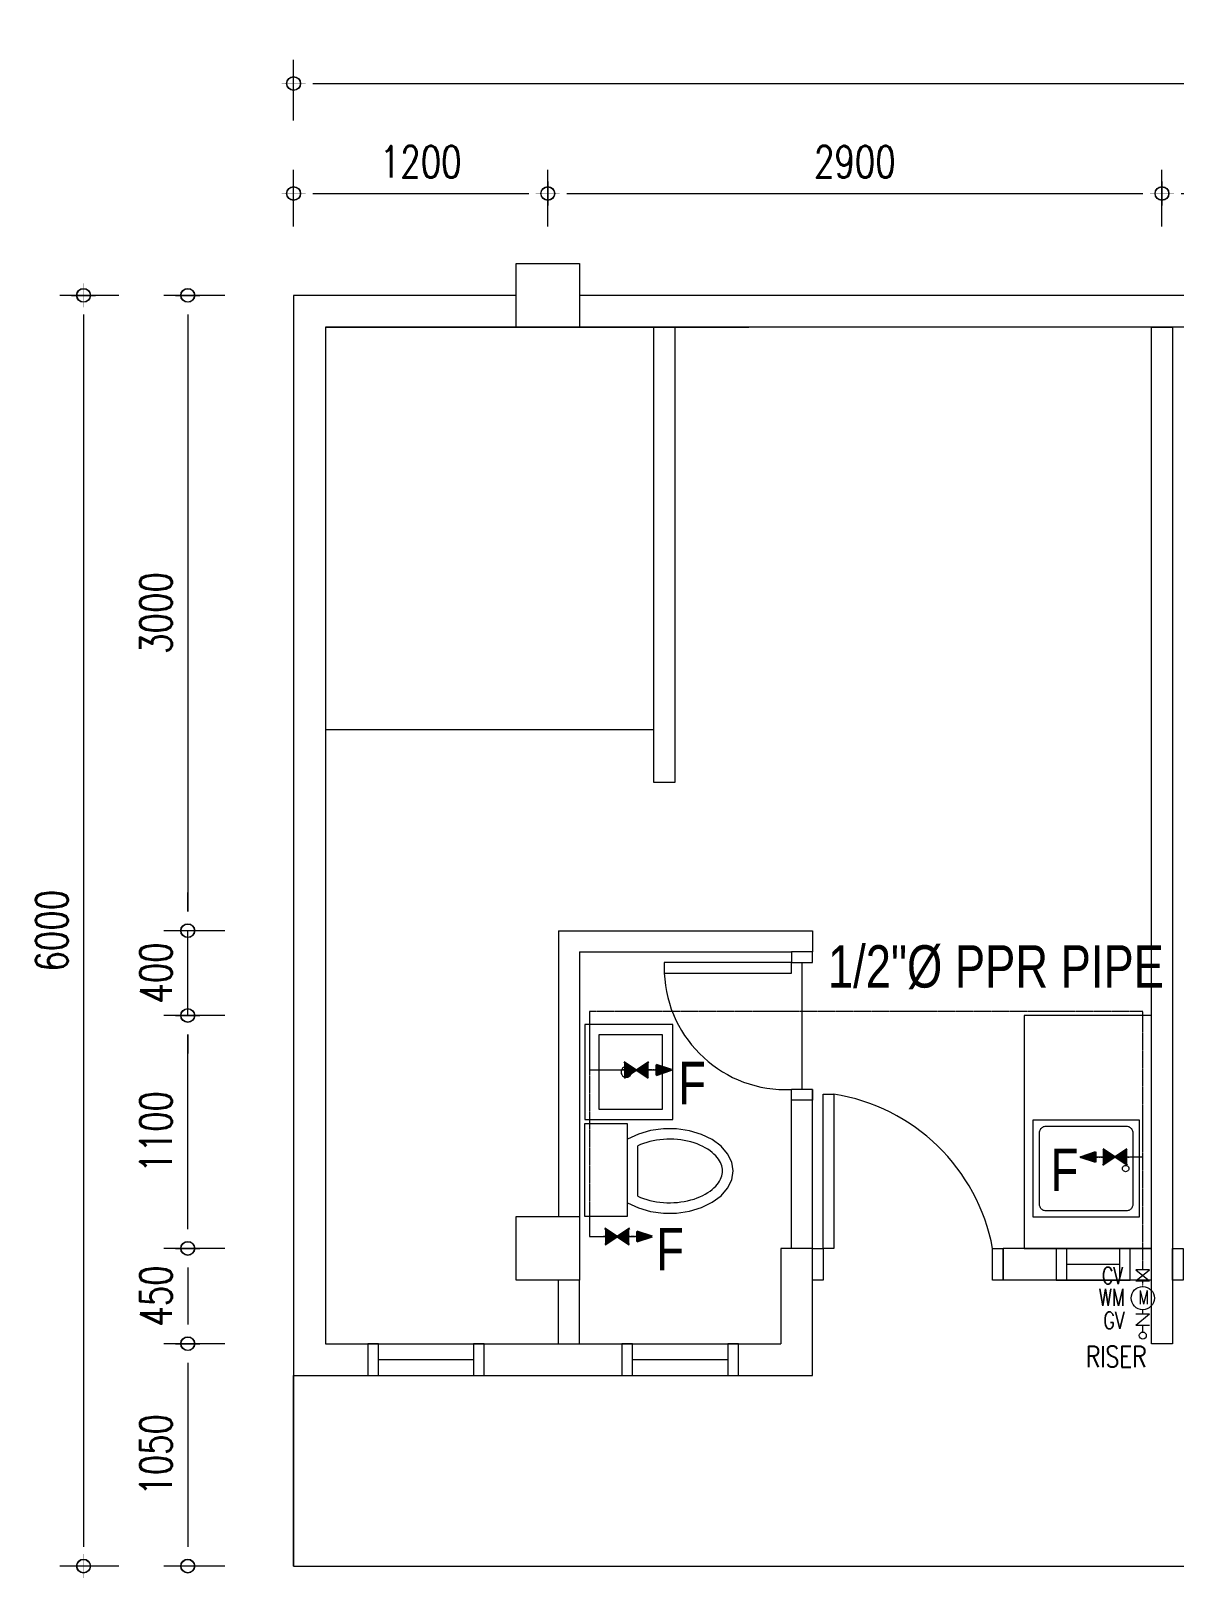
# Model space of a CAD drawing. Header units: millimetres. Extents: x 1634676 to 2610633, y -385676 to -37463.
# Drawn here: x 2097834 to 2103232, y -230981 to -223676 of the extents above; entities that cross this region are included whole.
import ezdxf

# ---------------------------------------------------------------- set-up
doc = ezdxf.new("R2010")
doc.units = ezdxf.units.MM
doc.header["$MEASUREMENT"] = 0
doc.linetypes.add('CENTER', pattern=[2, 1.25, -0.25, 0.25, -0.25])
doc.linetypes.add('PHANTOMX2', pattern=[5, 2.5, -0.5, 0.5, -0.5, 0.5, -0.5])
doc.layers.get('0').update_dxf_attribs({"lineweight": 15})
doc.layers.get('Defpoints').update_dxf_attribs({"color": 250})
for name, color, linetype, lineweight in [('.1', 1, 'Continuous', 9), ('.15', 7, 'Continuous', 15), ('.2', 2, 'Continuous', 20), ('ST-DIM_E', 250, 'Continuous', 13), ('ST-HATCH_E', 250, 'Continuous', 9)]:
    doc.layers.add(name, color=color, linetype=linetype, lineweight=lineweight)
doc.layers.add('WATER LINE', color=2, linetype='CENTER')
doc.styles.add('specs100', font='GOTHIC.TTF', dxfattribs={"height": 0.21})
doc.styles.add('ST_TEXT', font='romans.shx', dxfattribs={"width": 0.75})
doc.dimstyles.new('ST_D75', dxfattribs={"dimscale": 75, "dimtxt": 2, "dimasz": 1.2, "dimexe": 1.5, "dimexo": 1, "dimgap": 1, "dimtad": 1, "dimdec": 0, "dimzin": 1, "dimdsep": 46, "dimtxsty": 'ST_TEXT', "dimblk": 'OpenIndicator', "dimcen": 1, "dimclrd": 256, "dimclre": 256, "dimclrt": 7, "dimadec": 0, "dimazin": 0, "dimtfac": 1, "dimtdec": 0, "dimtix": 1, "dimtmove": 2, "dimatfit": 3, "dimldrblk": 'OPEN90', "dimfxl": 0.075, "dimlwd": -1, "dimlwe": -1, "dimarcsym": 0})

# ---------------------------------------------------------------- blocks, each defined once
blk = doc.blocks.new('890980890000')
at = {"layer": '.1'}
for p, q in [((2037719, -107997), (2028519, -107997)), ((2028519, -107997), (2028519, -113997)), ((2037569, -108147), (2028669, -108147)), ((2028669, -108147), (2028669, -112947)), ((2028669, -108147), (2030669, -108147)), ((2030219, -108147), (2030319, -108147)), ((2030219, -110297), (2030219, -108147)), ((2030319, -108147), (2030319, -110297)), ((2032569, -112947), (2032569, -108147)), ((2032569, -108147), (2032669, -108147)), ((2032669, -108147), (2032669, -112947)), ((2028669, -110047), (2030219, -110047)), ((2030319, -110297), (2030219, -110297)), ((2029769, -110997), (2029769, -112347)), ((2029769, -110997), (2030969, -110997)), ((2030969, -110997), (2030969, -110997)), ((2030969, -110997), (2030969, -111097)), ((2029869, -111097), (2029869, -112347)), ((2029869, -111097), (2030869, -111097)), ((2030969, -111097), (2030869, -111097)), ((2030869, -111097), (2030869, -111147)), ((2030969, -111147), (2030969, -111097)), ((2030869, -111147), (2030269, -111147)), ((2030269, -111147), (2030269, -111197)), ((2030869, -111147), (2030969, -111147)), ((2030869, -111197), (2030869, -111147)), ((2030919, -111147), (2030919, -111747)), ((2030269, -111197), (2030869, -111197)), ((2032569, -111397), (2031969, -111397)), ((2031969, -111397), (2031969, -112497)), ((2032569, -112497), (2032569, -111397)), ((2030309.9, -111439.2), (2029894, -111439.2)), ((2029894, -111439.2), (2029894, -111889.2)), ((2030309.9, -111889.2), (2030309.9, -111439.2)), ((2030259.9, -111489.2), (2029959.9, -111489.2)), ((2029959.9, -111489.2), (2029959.9, -111839.2)), ((2030259.9, -111839.2), (2030259.9, -111489.2)), ((2030065.7, -111657.7), (2030064.8, -111664.2)), ((2030064.8, -111664.2), (2030065.7, -111670.7)), ((2030068.2, -111651.7), (2030065.7, -111657.7)), ((2030065.7, -111670.7), (2030068.2, -111676.7)), ((2030072.2, -111646.5), (2030068.2, -111651.7)), ((2030068.2, -111676.7), (2030072.2, -111681.9)), ((2030077.3, -111642.5), (2030072.2, -111646.5)), ((2030072.2, -111681.9), (2030077.3, -111685.8)), ((2030083.4, -111640), (2030077.3, -111642.5)), ((2030077.3, -111685.8), (2030083.4, -111688.3)), ((2030089.8, -111639.2), (2030083.4, -111640)), ((2030083.4, -111688.3), (2030089.8, -111689.2)), ((2030096.3, -111640), (2030089.8, -111639.2)), ((2030089.8, -111689.2), (2030096.3, -111688.3)), ((2030102.3, -111642.5), (2030096.3, -111640)), ((2030096.3, -111688.3), (2030102.3, -111685.8)), ((2030107.5, -111646.5), (2030102.3, -111642.5)), ((2030102.3, -111685.8), (2030107.5, -111681.9)), ((2030111.5, -111651.7), (2030107.5, -111646.5)), ((2030107.5, -111681.9), (2030111.5, -111676.7)), ((2030114, -111657.7), (2030111.5, -111651.7)), ((2030111.5, -111676.7), (2030114, -111670.7)), ((2030114.8, -111664.2), (2030114, -111657.7)), ((2030114, -111670.7), (2030114.8, -111664.2)), ((2030869, -111797), (2030869, -111747)), ((2030969, -111747), (2030869, -111747)), ((2030869, -112497), (2030869, -111747)), ((2030969, -111747), (2030969, -111797)), ((2030969, -113097), (2030969, -111747)), ((2029959.9, -111839.2), (2030259.9, -111839.2)), ((2030969, -111797), (2030869, -111797)), ((2029894, -111889.2), (2030309.9, -111889.2)), ((2029894, -112347), (2029894, -111907)), ((2029894, -111907), (2030094, -111907)), ((2030094, -111907), (2030094, -112347)), ((2032010.9, -112349.9), (2032010.9, -111889.9)), ((2032010.9, -111890.2), (2032510.9, -111890.2)), ((2032510.9, -111889.9), (2032510.9, -112349.9)), ((2030146.6, -111957.2), (2030095.7, -111981.3)), ((2030203.9, -111940.7), (2030146.6, -111957.2)), ((2030265.1, -111932.4), (2030203.9, -111940.7)), ((2030232.5, -111986.2), (2030216.6, -111989.1)), ((2030248.6, -111984), (2030232.5, -111986.2)), ((2030265, -111982.5), (2030248.6, -111984)), ((2030281.6, -111981.6), (2030265, -111982.5)), ((2030327.5, -111932.7), (2030265.1, -111932.4)), ((2030298.1, -111981.5), (2030281.6, -111981.6)), ((2030314.7, -111982), (2030298.1, -111981.5)), ((2030331.2, -111983.2), (2030314.7, -111982)), ((2030388.4, -111941.6), (2030327.5, -111932.7)), ((2030347.5, -111985.1), (2030331.2, -111983.2)), ((2030363.5, -111987.6), (2030347.5, -111985.1)), ((2030445.3, -111958.7), (2030388.4, -111941.6)), ((2030495.6, -111983.4), (2030445.3, -111958.7)), ((2030537.2, -112014.4), (2030495.6, -111983.4)), ((2032040.9, -111949.9), (2032041.1, -111946)), ((2032040.9, -112289.9), (2032040.9, -111949.9)), ((2032041.1, -111946), (2032041.9, -111942.2)), ((2032041.9, -111942.2), (2032043.2, -111938.5)), ((2032043.2, -111938.5), (2032044.9, -111934.9)), ((2032044.9, -111934.9), (2032047.1, -111931.7)), ((2032047.1, -111931.7), (2032049.7, -111928.7)), ((2032049.7, -111928.7), (2032052.6, -111926.1)), ((2032052.6, -111926.1), (2032055.9, -111924)), ((2032055.9, -111924), (2032059.4, -111922.2)), ((2032059.4, -111922.2), (2032063.1, -111921)), ((2032063.1, -111921), (2032067, -111920.2)), ((2032067, -111920.2), (2032070.9, -111919.9)), ((2032070.9, -111919.9), (2032450.9, -111919.9)), ((2032450.9, -111919.9), (2032454.8, -111920.2)), ((2032454.8, -111920.2), (2032458.6, -111921)), ((2032458.6, -111921), (2032462.4, -111922.2)), ((2032462.4, -111922.2), (2032465.9, -111924)), ((2032465.9, -111924), (2032469.1, -111926.1)), ((2032469.1, -111926.1), (2032472.1, -111928.7)), ((2032472.1, -111928.7), (2032474.7, -111931.7)), ((2032474.7, -111931.7), (2032476.9, -111934.9)), ((2032476.9, -111934.9), (2032478.6, -111938.5)), ((2032478.6, -111938.5), (2032479.9, -111942.2)), ((2032479.9, -111942.2), (2032480.6, -111946)), ((2032480.6, -111946), (2032480.9, -111949.9)), ((2032480.9, -111949.9), (2032480.9, -112289.9)), ((2030157.4, -112006.7), (2030144, -112012.5)), ((2030144, -112250.4), (2030144, -112012.5)), ((2030171.4, -112001.4), (2030157.4, -112006.7)), ((2030186, -111996.7), (2030171.4, -112001.4)), ((2030201.1, -111992.6), (2030186, -111996.7)), ((2030216.6, -111989.1), (2030201.1, -111992.6)), ((2030379.2, -111990.8), (2030363.5, -111987.6)), ((2030394.5, -111994.6), (2030379.2, -111990.8)), ((2030409.4, -111999), (2030394.5, -111994.6)), ((2030423.7, -112004), (2030409.4, -111999)), ((2030437.4, -112009.5), (2030423.7, -112004)), ((2030450.4, -112015.6), (2030437.4, -112009.5)), ((2030462.7, -112022.1), (2030450.4, -112015.6)), ((2030474.3, -112028.9), (2030462.7, -112022.1)), ((2030485, -112036.2), (2030474.3, -112028.9)), ((2030494.8, -112043.7), (2030485, -112036.2)), ((2030503.7, -112051.5), (2030494.8, -112043.7)), ((2030511.7, -112059.5), (2030503.7, -112051.5)), ((2030518.8, -112067.6), (2030511.7, -112059.5)), ((2030568.3, -112050.5), (2030537.2, -112014.4)), ((2030587.5, -112090.1), (2030568.3, -112050.5)), ((2030525, -112075.7), (2030518.8, -112067.6)), ((2030530.2, -112083.8), (2030525, -112075.7)), ((2030534.5, -112091.9), (2030530.2, -112083.8)), ((2030538, -112100), (2030534.5, -112091.9)), ((2030540.7, -112108), (2030538, -112100)), ((2030542.5, -112115.8), (2030540.7, -112108)), ((2030543.6, -112123.7), (2030542.5, -112115.8)), ((2030544, -112131.4), (2030543.6, -112123.7)), ((2030543.6, -112139.2), (2030544, -112131.4)), ((2030594, -112131.4), (2030587.5, -112090.1)), ((2030587.5, -112172.8), (2030594, -112131.4)), ((2032432.3, -112119.9), (2032432.8, -112116.1)), ((2032432.8, -112123.8), (2032432.3, -112119.9)), ((2032432.8, -112116.1), (2032434.3, -112112.4)), ((2032434.3, -112127.4), (2032432.8, -112123.8)), ((2032434.3, -112112.4), (2032436.7, -112109.3)), ((2032436.7, -112130.5), (2032434.3, -112127.4)), ((2032436.7, -112109.3), (2032439.8, -112106.9)), ((2032439.8, -112132.9), (2032436.7, -112130.5)), ((2032439.8, -112106.9), (2032443.4, -112105.4)), ((2032443.4, -112134.4), (2032439.8, -112132.9)), ((2032443.4, -112105.4), (2032447.3, -112104.9)), ((2032447.3, -112104.9), (2032451.2, -112105.4)), ((2032451.2, -112105.4), (2032454.8, -112106.9)), ((2032454.8, -112132.9), (2032451.2, -112134.4)), ((2032454.8, -112106.9), (2032457.9, -112109.3)), ((2032457.9, -112130.5), (2032454.8, -112132.9)), ((2032457.9, -112109.3), (2032460.3, -112112.4)), ((2032460.3, -112127.4), (2032457.9, -112130.5)), ((2032460.3, -112112.4), (2032461.8, -112116.1)), ((2032461.8, -112123.8), (2032460.3, -112127.4)), ((2032461.8, -112116.1), (2032462.3, -112119.9)), ((2032462.3, -112119.9), (2032461.8, -112123.8)), ((2030503.7, -112211.4), (2030511.7, -112203.4)), ((2030511.7, -112203.4), (2030518.8, -112195.3)), ((2030518.8, -112195.3), (2030525, -112187.2)), ((2030525, -112187.2), (2030530.2, -112179)), ((2030530.2, -112179), (2030534.5, -112170.9)), ((2030534.5, -112170.9), (2030538, -112162.9)), ((2030538, -112162.9), (2030540.7, -112154.9)), ((2030540.7, -112154.9), (2030542.5, -112147)), ((2030542.5, -112147), (2030543.6, -112139.2)), ((2030568.3, -112212.4), (2030587.5, -112172.8)), ((2032447.3, -112134.9), (2032443.4, -112134.4)), ((2032451.2, -112134.4), (2032447.3, -112134.9)), ((2030144, -112250.4), (2030157.4, -112256.2)), ((2030157.4, -112256.2), (2030171.4, -112261.4)), ((2030171.4, -112261.4), (2030186, -112266.1)), ((2030186, -112266.1), (2030201.1, -112270.3)), ((2030201.1, -112270.3), (2030216.6, -112273.8)), ((2030216.6, -112273.8), (2030232.5, -112276.6)), ((2030232.5, -112276.6), (2030248.6, -112278.9)), ((2030248.6, -112278.9), (2030265, -112280.4)), ((2030331.2, -112279.7), (2030347.5, -112277.8)), ((2030347.5, -112277.8), (2030363.5, -112275.3)), ((2030363.5, -112275.3), (2030379.2, -112272.1)), ((2030379.2, -112272.1), (2030394.5, -112268.3)), ((2030394.5, -112268.3), (2030409.4, -112263.9)), ((2030409.4, -112263.9), (2030423.7, -112258.9)), ((2030423.7, -112258.9), (2030437.4, -112253.3)), ((2030437.4, -112253.3), (2030450.4, -112247.3)), ((2030450.4, -112247.3), (2030462.7, -112240.8)), ((2030462.7, -112240.8), (2030474.3, -112233.9)), ((2030474.3, -112233.9), (2030485, -112226.7)), ((2030485, -112226.7), (2030494.8, -112219.1)), ((2030494.8, -112219.1), (2030503.7, -112211.4)), ((2030495.6, -112279.5), (2030537.2, -112248.5)), ((2030537.2, -112248.5), (2030568.3, -112212.4)), ((2030094, -112347), (2029894, -112347)), ((2030095.7, -112281.6), (2030146.6, -112305.7)), ((2030146.6, -112305.7), (2030203.9, -112322.2)), ((2030203.9, -112322.2), (2030265.1, -112330.5)), ((2030265, -112280.4), (2030281.6, -112281.2)), ((2030265.1, -112330.5), (2030327.5, -112330.2)), ((2030281.6, -112281.2), (2030298.1, -112281.4)), ((2030298.1, -112281.4), (2030314.7, -112280.9)), ((2030314.7, -112280.9), (2030331.2, -112279.7)), ((2030327.5, -112330.2), (2030388.4, -112321.3)), ((2030388.4, -112321.3), (2030445.3, -112304.1)), ((2030445.3, -112304.1), (2030495.6, -112279.5)), ((2032510.9, -112349.9), (2032010.9, -112349.9)), ((2032041.1, -112293.9), (2032040.9, -112289.9)), ((2032041.9, -112297.7), (2032041.1, -112293.9)), ((2032043.2, -112301.4), (2032041.9, -112297.7)), ((2032044.9, -112304.9), (2032043.2, -112301.4)), ((2032047.1, -112308.2), (2032044.9, -112304.9)), ((2032049.7, -112311.1), (2032047.1, -112308.2)), ((2032052.6, -112313.7), (2032049.7, -112311.1)), ((2032055.9, -112315.9), (2032052.6, -112313.7)), ((2032059.4, -112317.7), (2032055.9, -112315.9)), ((2032063.1, -112318.9), (2032059.4, -112317.7)), ((2032067, -112319.7), (2032063.1, -112318.9)), ((2032070.9, -112319.9), (2032067, -112319.7)), ((2032450.9, -112319.9), (2032070.9, -112319.9)), ((2032454.8, -112319.7), (2032450.9, -112319.9)), ((2032458.6, -112318.9), (2032454.8, -112319.7)), ((2032462.4, -112317.7), (2032458.6, -112318.9)), ((2032465.9, -112315.9), (2032462.4, -112317.7)), ((2032469.1, -112313.7), (2032465.9, -112315.9)), ((2032472.1, -112311.1), (2032469.1, -112313.7)), ((2032474.7, -112308.2), (2032472.1, -112311.1)), ((2032476.9, -112304.9), (2032474.7, -112308.2)), ((2032478.6, -112301.4), (2032476.9, -112304.9)), ((2032479.9, -112297.7), (2032478.6, -112301.4)), ((2032480.6, -112293.9), (2032479.9, -112297.7)), ((2032480.9, -112289.9), (2032480.6, -112293.9)), ((2030969, -112497), (2030819, -112497)), ((2030819, -112497), (2030819, -112947)), ((2031869, -112647), (2031869, -112497)), ((2032569, -112497), (2031869, -112497)), ((2031969, -112497), (2032569, -112497)), ((2032169, -112497), (2032119, -112497)), ((2032119, -112497), (2032119, -112647)), ((2032169, -112647), (2032169, -112497)), ((2032169, -112497), (2032419, -112497)), ((2032469, -112497), (2032419, -112497)), ((2032419, -112497), (2032419, -112647)), ((2032469, -112647), (2032469, -112497)), ((2032169, -112572), (2032419, -112572)), ((2029769, -112947), (2029769, -112647)), ((2029869, -112947), (2029869, -112647)), ((2032569, -112647), (2031869, -112647)), ((2032119, -112647), (2032169, -112647)), ((2032169, -112647), (2032419, -112647)), ((2032419, -112647), (2032469, -112647)), ((2028669, -112947), (2030819, -112947)), ((2028919, -112947), (2028869, -112947)), ((2028869, -112947), (2028869, -113097)), ((2028919, -113097), (2028919, -112947)), ((2028919, -112947), (2029369, -112947)), ((2029419, -112947), (2029369, -112947)), ((2029369, -112947), (2029369, -113097)), ((2029419, -113097), (2029419, -112947)), ((2030119, -112947), (2030069, -112947)), ((2030069, -112947), (2030069, -113097)), ((2030119, -113097), (2030119, -112947)), ((2030119, -112947), (2030569, -112947)), ((2030619, -112947), (2030569, -112947)), ((2030569, -112947), (2030569, -113097)), ((2030619, -113097), (2030619, -112947)), ((2032669, -112947), (2032569, -112947)), ((2028919, -113022), (2029369, -113022)), ((2030119, -113022), (2030569, -113022)), ((2028519, -113997), (2028519, -113097)), ((2028519, -113097), (2030969, -113097)), ((2028869, -113097), (2028919, -113097)), ((2028919, -113097), (2029369, -113097)), ((2029369, -113097), (2029419, -113097)), ((2030069, -113097), (2030119, -113097)), ((2030119, -113097), (2030569, -113097)), ((2030569, -113097), (2030619, -113097)), ((2028519, -113997), (2037719, -113997))]:
    blk.add_line(p, q, dxfattribs=at)
for points in [[(2031019, -112497), (2031019, -111769), (2031069, -111769), (2031069, -112497)], [(2030969, -112647), (2030969, -112497), (2031019, -112497), (2031019, -112647)], [(2031819, -112647), (2031819, -112497), (2031869, -112497), (2031869, -112647)], [(2032669, -112647), (2032669, -112497), (2032719, -112497), (2032719, -112647)]]:
    blk.add_lwpolyline(points, close=True, dxfattribs=at)
for centre, radius, start, end in [((2030844, -111172), 575.5, 182.48955, 272.48955), ((2030930.6, -112661.9), 903.5, 10.51284, 81.19233)]:
    blk.add_arc(centre, radius, start, end, dxfattribs=at)
blk = doc.blocks.new('5675675757')
for points in [[(2045776.7, -47336.5), (2045776.7, -47036.5), (2045476.7, -47036.5), (2045476.7, -47336.5)], [(2045776.7, -51836.5), (2045776.7, -51536.5), (2045476.7, -51536.5), (2045476.7, -51836.5)]]:
    blk.add_wipeout(points).dxf.layer = 'ST-HATCH_E'
at = {"layer": '.15', "color": 6}
for points in [[(2045476.7, -47336.5), (2045476.7, -47036.5), (2045776.7, -47036.5), (2045776.7, -47336.5)], [(2045476.7, -51836.5), (2045476.7, -51536.5), (2045776.7, -51536.5), (2045776.7, -51836.5)]]:
    blk.add_lwpolyline(points, close=True, dxfattribs=at)
blk = doc.blocks.new('A$C2B457572')
at = {"layer": 'WATER LINE'}
for points in [[(-0.0478, 0.0717), (0, 0), (0.0478, 0.0717)], [(0, 0), (-0.0478, -0.0717), (0.0478, -0.0717)], [(0.0299, -0.1148), (-0.0299, -0.1148), (0, -0.2046)]]:
    blk.add_hatch(color=256, dxfattribs=at).paths.add_polyline_path(points)
for p, q in [((0.0478, -0.0717), (-0.0478, 0.0717)), ((-0.0478, -0.0717), (0.0478, 0.0717))]:
    blk.add_line(p, q, dxfattribs=at)
blk.add_lwpolyline([(-0.0299, -0.1148), (0, -0.2046), (0, -0.2046), (0.0299, -0.1148)], close=True, dxfattribs=at)
blk = doc.blocks.new('OpenIndicator')
at = {"layer": 'ST-DIM_E'}
h = blk.add_hatch(color=255, dxfattribs=at)
h.paths.add_polyline_path([(0.35, 0), (0.365, 0, 0.414214), (0, 0.365), (0, 0.35, -0.414214)])
h.paths.add_polyline_path([(0, 0.35), (0, 0.365, 0.414214), (-0.365, 0), (-0.35, 0, -0.414214)])
h.paths.add_polyline_path([(0, -0.35), (0, -0.365, 0.414214), (0.365, 0), (0.35, 0, -0.414214)])
h.paths.add_polyline_path([(-0.35, 0), (-0.365, 0, 0.414214), (0, -0.365), (0, -0.35, -0.414214)])
at = {"layer": 'ST-DIM_E', "color": 255}
blk.add_line((0, 0.634), (0, -0.634), dxfattribs=at)
at = {"layer": 'ST-DIM_E', "color": 255, "const_width": 0.01}
blk.add_lwpolyline([(-0.63, 0), (0.63, 0)], dxfattribs=at)
at = {"layer": 'ST-DIM_E', "color": 255}
for radius in [0.365, 0.35]:
    blk.add_circle((0, 0), radius, dxfattribs=at)
blk = doc.blocks.new('*D1991')
at = {"layer": 'Defpoints', "color": 0, "linetype": 'Continuous', "ltscale": 3, "transparency": 16777216}
for p in [(2108274.5, -223924), (2099074.5, -224174), (2108274.5, -224174)]:
    blk.add_point(p, dxfattribs=at)
at = {"layer": 'ST-DIM_E', "ltscale": 3, "transparency": 16777216}
for p, q in [((2099074.5, -224099), (2099074.5, -223811.5)), ((2108274.5, -224099), (2108274.5, -223811.5)), ((2099164.5, -223924), (2108184.5, -223924))]:
    blk.add_line(p, q, dxfattribs=at)
at = {"layer": 'ST-DIM_E', "linetype": 'Continuous', "ltscale": 3, "transparency": 16777216, "xscale": 90, "yscale": 90, "zscale": 90, "rotation": 180}
blk.add_blockref('OpenIndicator', (2099074.5, -223924), dxfattribs=at)
at = {"layer": 'ST-DIM_E', "linetype": 'Continuous', "ltscale": 3, "transparency": 16777216, "xscale": 90, "yscale": 90, "zscale": 90}
blk.add_blockref('OpenIndicator', (2108274.5, -223924), dxfattribs=at)
at = {"layer": 'ST-DIM_E', "color": 7, "linetype": 'Continuous', "ltscale": 3, "transparency": 16777216, "insert": (2103674.5, -223774), "char_height": 150, "attachment_point": 5, "style": 'ST_TEXT'}
blk.add_mtext('9200', dxfattribs=at)
blk = doc.blocks.new('_Open90')
at = {"color": 0, "linetype": 'ByBlock', "lineweight": -2}
for p, q in [((0, 0), (-1, 0)), ((-0.5, 0.5), (0, 0)), ((0, 0), (-0.5, -0.5))]:
    blk.add_line(p, q, dxfattribs=at)
blk = doc.blocks.new('*D1992')
at = {"layer": 'Defpoints', "color": 0, "linetype": 'Continuous', "ltscale": 3, "transparency": 16777216}
for p in [(2098324.5, -224924), (2098082.7, -230924), (2098324.5, -230924)]:
    blk.add_point(p, dxfattribs=at)
at = {"layer": 'ST-DIM_E', "ltscale": 3, "transparency": 16777216}
for p, q in [((2098249.5, -224924), (2097970.2, -224924)), ((2098082.7, -225014), (2098082.7, -230834)), ((2098249.5, -230924), (2097970.2, -230924))]:
    blk.add_line(p, q, dxfattribs=at)
at = {"layer": 'ST-DIM_E', "linetype": 'Continuous', "ltscale": 3, "transparency": 16777216, "xscale": 90, "yscale": 90, "zscale": 90}
for p, rotation in [((2098082.7, -224924), 90), ((2098082.7, -230924), 270)]:
    blk.add_blockref('OpenIndicator', p, dxfattribs=dict(at, rotation=rotation))
at = {"layer": 'ST-DIM_E', "color": 7, "linetype": 'Continuous', "ltscale": 3, "transparency": 16777216, "insert": (2097932.7, -227924), "char_height": 150, "attachment_point": 5, "rotation": 90, "style": 'ST_TEXT'}
blk.add_mtext('6000', dxfattribs=at)
blk = doc.blocks.new('*D1993')
at = {"layer": 'Defpoints', "color": 0, "linetype": 'Continuous', "ltscale": 3, "transparency": 16777216}
for p in [(2098824.5, -224924), (2098574.5, -227924), (2098824.5, -227924)]:
    blk.add_point(p, dxfattribs=at)
at = {"layer": 'ST-DIM_E', "ltscale": 3, "transparency": 16777216}
for p, q in [((2098749.5, -224924), (2098462, -224924)), ((2098574.5, -225014), (2098574.5, -227834)), ((2098749.5, -227924), (2098462, -227924))]:
    blk.add_line(p, q, dxfattribs=at)
at = {"layer": 'ST-DIM_E', "linetype": 'Continuous', "ltscale": 3, "transparency": 16777216, "xscale": 90, "yscale": 90, "zscale": 90}
for p, rotation in [((2098574.5, -224924), 90), ((2098574.5, -227924), 270)]:
    blk.add_blockref('OpenIndicator', p, dxfattribs=dict(at, rotation=rotation))
at = {"layer": 'ST-DIM_E', "color": 7, "linetype": 'Continuous', "ltscale": 3, "transparency": 16777216, "insert": (2098424.5, -226424), "char_height": 150, "attachment_point": 5, "rotation": 90, "style": 'ST_TEXT'}
blk.add_mtext('3000', dxfattribs=at)
blk = doc.blocks.new('*D1994')
at = {"layer": 'Defpoints', "color": 0, "linetype": 'Continuous', "ltscale": 3, "transparency": 16777216}
for p in [(2098824.5, -229424), (2098574.5, -229874), (2098824.5, -229874)]:
    blk.add_point(p, dxfattribs=at)
at = {"layer": 'ST-DIM_E', "ltscale": 3, "transparency": 16777216}
for p, q in [((2098749.5, -229424), (2098462, -229424)), ((2098574.5, -229514), (2098574.5, -229784)), ((2098749.5, -229874), (2098462, -229874))]:
    blk.add_line(p, q, dxfattribs=at)
at = {"layer": 'ST-DIM_E', "linetype": 'Continuous', "ltscale": 3, "transparency": 16777216, "xscale": 90, "yscale": 90, "zscale": 90}
for p, rotation in [((2098574.5, -229424), 90), ((2098574.5, -229874), 270)]:
    blk.add_blockref('OpenIndicator', p, dxfattribs=dict(at, rotation=rotation))
at = {"layer": 'ST-DIM_E', "color": 7, "linetype": 'Continuous', "ltscale": 3, "transparency": 16777216, "insert": (2098424.5, -229649), "char_height": 150, "attachment_point": 5, "rotation": 90, "style": 'ST_TEXT'}
blk.add_mtext('450', dxfattribs=at)
blk = doc.blocks.new('*D1995')
at = {"layer": 'Defpoints', "color": 0, "linetype": 'Continuous', "ltscale": 3, "transparency": 16777216}
for p in [(2098824.5, -229874), (2098574.5, -230924), (2098824.5, -230924)]:
    blk.add_point(p, dxfattribs=at)
at = {"layer": 'ST-DIM_E', "ltscale": 3, "transparency": 16777216}
for p, q in [((2098749.5, -229874), (2098462, -229874)), ((2098574.5, -229964), (2098574.5, -230834)), ((2098749.5, -230924), (2098462, -230924))]:
    blk.add_line(p, q, dxfattribs=at)
at = {"layer": 'ST-DIM_E', "linetype": 'Continuous', "ltscale": 3, "transparency": 16777216, "xscale": 90, "yscale": 90, "zscale": 90}
for p, rotation in [((2098574.5, -229874), 90), ((2098574.5, -230924), 270)]:
    blk.add_blockref('OpenIndicator', p, dxfattribs=dict(at, rotation=rotation))
at = {"layer": 'ST-DIM_E', "color": 7, "linetype": 'Continuous', "ltscale": 3, "transparency": 16777216, "insert": (2098424.5, -230399), "char_height": 150, "attachment_point": 5, "rotation": 90, "style": 'ST_TEXT'}
blk.add_mtext('1050', dxfattribs=at)
blk = doc.blocks.new('*D1996')
at = {"layer": 'Defpoints', "color": 0, "linetype": 'Continuous', "ltscale": 3, "transparency": 16777216}
for p in [(2100274.5, -224443.2), (2099074.5, -224674), (2100274.5, -224674)]:
    blk.add_point(p, dxfattribs=at)
at = {"layer": 'ST-DIM_E', "ltscale": 3, "transparency": 16777216}
for p, q in [((2099074.5, -224599), (2099074.5, -224330.7)), ((2100274.5, -224599), (2100274.5, -224330.7)), ((2099164.5, -224443.2), (2100184.5, -224443.2))]:
    blk.add_line(p, q, dxfattribs=at)
at = {"layer": 'ST-DIM_E', "linetype": 'Continuous', "ltscale": 3, "transparency": 16777216, "xscale": 90, "yscale": 90, "zscale": 90, "rotation": 180}
blk.add_blockref('OpenIndicator', (2099074.5, -224443.2), dxfattribs=at)
at = {"layer": 'ST-DIM_E', "linetype": 'Continuous', "ltscale": 3, "transparency": 16777216, "xscale": 90, "yscale": 90, "zscale": 90}
blk.add_blockref('OpenIndicator', (2100274.5, -224443.2), dxfattribs=at)
at = {"layer": 'ST-DIM_E', "color": 7, "linetype": 'Continuous', "ltscale": 3, "transparency": 16777216, "insert": (2099674.5, -224293.2), "char_height": 150, "attachment_point": 5, "style": 'ST_TEXT'}
blk.add_mtext('1200', dxfattribs=at)
blk = doc.blocks.new('*D1998')
at = {"layer": 'Defpoints', "color": 0, "linetype": 'Continuous', "ltscale": 3, "transparency": 16777216}
for p in [(2098574.5, -228324), (2098824.5, -228324), (2098824.5, -229424)]:
    blk.add_point(p, dxfattribs=at)
at = {"layer": 'ST-DIM_E', "ltscale": 3, "transparency": 16777216}
for p, q in [((2098749.5, -228324), (2098462, -228324)), ((2098574.5, -229334), (2098574.5, -228414)), ((2098749.5, -229424), (2098462, -229424))]:
    blk.add_line(p, q, dxfattribs=at)
at = {"layer": 'ST-DIM_E', "linetype": 'Continuous', "ltscale": 3, "transparency": 16777216, "xscale": 90, "yscale": 90, "zscale": 90}
for p, rotation in [((2098574.5, -228324), 90), ((2098574.5, -229424), 270)]:
    blk.add_blockref('OpenIndicator', p, dxfattribs=dict(at, rotation=rotation))
at = {"layer": 'ST-DIM_E', "color": 7, "linetype": 'Continuous', "ltscale": 3, "transparency": 16777216, "insert": (2098424.5, -228874), "char_height": 150, "attachment_point": 5, "rotation": 90, "style": 'ST_TEXT'}
blk.add_mtext('1100', dxfattribs=at)
blk = doc.blocks.new('*D1999')
at = {"layer": 'Defpoints', "color": 0, "linetype": 'Continuous', "ltscale": 3, "transparency": 16777216}
for p in [(2098574.5, -227924), (2098824.5, -227924), (2098824.5, -228324)]:
    blk.add_point(p, dxfattribs=at)
at = {"layer": 'ST-DIM_E', "ltscale": 3, "transparency": 16777216}
for p, q in [((2098574.5, -227834), (2098574.5, -227744)), ((2098749.5, -227924), (2098462, -227924)), ((2098574.5, -228324), (2098574.5, -227924)), ((2098749.5, -228324), (2098462, -228324)), ((2098574.5, -228414), (2098574.5, -228504))]:
    blk.add_line(p, q, dxfattribs=at)
at = {"layer": 'ST-DIM_E', "linetype": 'Continuous', "ltscale": 3, "transparency": 16777216, "xscale": 90, "yscale": 90, "zscale": 90}
for p, rotation in [((2098574.5, -227924), 270), ((2098574.5, -228324), 90)]:
    blk.add_blockref('OpenIndicator', p, dxfattribs=dict(at, rotation=rotation))
at = {"layer": 'ST-DIM_E', "color": 7, "linetype": 'Continuous', "ltscale": 3, "transparency": 16777216, "insert": (2098424.5, -228124), "char_height": 150, "attachment_point": 5, "rotation": 90, "style": 'ST_TEXT'}
blk.add_mtext('400', dxfattribs=at)
blk = doc.blocks.new('*D2000')
at = {"layer": 'Defpoints', "color": 0, "linetype": 'Continuous', "ltscale": 3, "transparency": 16777216}
for p in [(2103174.5, -224443.2), (2100274.5, -224674), (2103174.5, -224674)]:
    blk.add_point(p, dxfattribs=at)
at = {"layer": 'ST-DIM_E', "ltscale": 3, "transparency": 16777216}
for p, q in [((2100274.5, -224599), (2100274.5, -224330.7)), ((2103174.5, -224599), (2103174.5, -224330.7)), ((2100364.5, -224443.2), (2103084.5, -224443.2))]:
    blk.add_line(p, q, dxfattribs=at)
at = {"layer": 'ST-DIM_E', "linetype": 'Continuous', "ltscale": 3, "transparency": 16777216, "xscale": 90, "yscale": 90, "zscale": 90, "rotation": 180}
blk.add_blockref('OpenIndicator', (2100274.5, -224443.2), dxfattribs=at)
at = {"layer": 'ST-DIM_E', "linetype": 'Continuous', "ltscale": 3, "transparency": 16777216, "xscale": 90, "yscale": 90, "zscale": 90}
blk.add_blockref('OpenIndicator', (2103174.5, -224443.2), dxfattribs=at)
at = {"layer": 'ST-DIM_E', "color": 7, "linetype": 'Continuous', "ltscale": 3, "transparency": 16777216, "insert": (2101724.5, -224293.2), "char_height": 150, "attachment_point": 5, "style": 'ST_TEXT'}
blk.add_mtext('2900', dxfattribs=at)
blk = doc.blocks.new('*D2001')
at = {"layer": 'Defpoints', "color": 0, "linetype": 'Continuous', "ltscale": 3, "transparency": 16777216}
for p in [(2104274.5, -224443.2), (2103174.5, -224674), (2104274.5, -224674)]:
    blk.add_point(p, dxfattribs=at)
at = {"layer": 'ST-DIM_E', "ltscale": 3, "transparency": 16777216}
for p, q in [((2103174.5, -224599), (2103174.5, -224330.7)), ((2104274.5, -224599), (2104274.5, -224330.7)), ((2103264.5, -224443.2), (2104184.5, -224443.2))]:
    blk.add_line(p, q, dxfattribs=at)
at = {"layer": 'ST-DIM_E', "linetype": 'Continuous', "ltscale": 3, "transparency": 16777216, "xscale": 90, "yscale": 90, "zscale": 90, "rotation": 180}
blk.add_blockref('OpenIndicator', (2103174.5, -224443.2), dxfattribs=at)
at = {"layer": 'ST-DIM_E', "linetype": 'Continuous', "ltscale": 3, "transparency": 16777216, "xscale": 90, "yscale": 90, "zscale": 90}
blk.add_blockref('OpenIndicator', (2104274.5, -224443.2), dxfattribs=at)
at = {"layer": 'ST-DIM_E', "color": 7, "linetype": 'Continuous', "ltscale": 3, "transparency": 16777216, "insert": (2103724.5, -224293.2), "char_height": 150, "attachment_point": 5, "style": 'ST_TEXT'}
blk.add_mtext('1100', dxfattribs=at)

msp = doc.modelspace()

# ---------------------------------------------------------------- linework, layer by layer
at = {"layer": '.1', "color": 1, "linetype": 'Continuous', "ltscale": 0.3}
for p, q in [((2103050.762, -229733.792, 0), (2103115.89, -229733.792, 0)), ((2103050.762, -229786.326, 0), (2103115.89, -229733.792, 0)), ((2103050.762, -229786.326, 0), (2103115.89, -229786.326, 0)), ((2103084.033, -229819, 0), (2103084.098, -229786.326, 0))]:
    msp.add_line(p, q, dxfattribs=at)
at = {"layer": '.1', "color": 1, "linetype": 'Continuous', "ltscale": 3}
msp.add_line((2103084.203, -229733.792, 0), (2103084.244, -229713.668), dxfattribs=at)
at = {"layer": '.1', "color": 1, "linetype": 'Continuous', "ltscale": 0.3}
msp.add_circle((2103084, -229835.5, 0), 16.5, dxfattribs=at)

# ---------------------------------------------------------------- block references
at = {"layer": '.2', "color": 1}
msp.add_blockref('890980890000', (70555.519, -116927), dxfattribs=at)

# ---------------------------------------------------------------- texts
at = {"layer": '.1', "color": 1, "attachment_point": 5, "style": 'ST_TEXT'}
for s, insert, char_height in [('{\\C2;WM}', (2102938.199, -229655.344, 0), 80), ('{\\C2;GV}', (2102948.397, -229763.774, 0), 80), ('{\\C2;RISER}', (2102957.897, -229935.274, 0), 100)]:
    msp.add_mtext(s, dxfattribs=dict(at, insert=insert, char_height=char_height))
at = {"layer": '.1', "color": 1, "linetype": 'Continuous', "ltscale": 300, "insert": (2103087.431, -229655.505), "char_height": 64.5237, "attachment_point": 5, "style": 'ST_TEXT'}
msp.add_mtext('{\\C3;M}', dxfattribs=at)

# ---------------------------------------------------------------- dimensions: what is measured, and where the dimension line sits
at = {"layer": 'ST-DIM_E', "color": 1, "linetype": 'Continuous', "ltscale": 3}
for base, p1, p2, picture, middle in [((2108274.5, -223924), (2099074.5, -224174), (2108274.5, -224174), '*D1991', (2103674.5, -223774)), ((2100274.5, -224443.196), (2099074.5, -224674), (2100274.5, -224674), '*D1996', (2099674.5, -224293.196)), ((2103174.5, -224443.196), (2100274.5, -224674), (2103174.5, -224674), '*D2000', (2101724.5, -224293.196)), ((2104274.5, -224443.196), (2103174.5, -224674), (2104274.5, -224674), '*D2001', (2103724.5, -224293.196))]:
    dim = msp.add_linear_dim(base=base, p1=p1, p2=p2, dimstyle='ST_D75', dxfattribs=at)
    dim.commit()
    dim.dimension.update_dxf_attribs({"geometry": picture, "text_midpoint": middle})
for base, p1, p2, picture, middle in [((2098082.683, -230924), (2098324.5, -224924), (2098324.5, -230924), '*D1992', (2097932.683, -227924)), ((2098574.5, -227924), (2098824.5, -224924), (2098824.5, -227924), '*D1993', (2098424.5, -226424)), ((2098574.5, -227924), (2098824.5, -228324), (2098824.5, -227924), '*D1999', (2098424.5, -228124)), ((2098574.5, -228324), (2098824.5, -229424), (2098824.5, -228324), '*D1998', (2098424.5, -228874)), ((2098574.5, -229874), (2098824.5, -229424), (2098824.5, -229874), '*D1994', (2098424.5, -229649)), ((2098574.5, -230924), (2098824.5, -229874), (2098824.5, -230924), '*D1995', (2098424.5, -230399))]:
    dim = msp.add_linear_dim(base=base, p1=p1, p2=p2, angle=90, dimstyle='ST_D75', dxfattribs=at)
    dim.commit()
    dim.dimension.update_dxf_attribs({"geometry": picture, "text_midpoint": middle})

# ---------------------------------------------------------------- next in the draw order: block references
at = {"layer": '.2', "color": 1, "linetype": 'Continuous'}
msp.add_blockref('5675675757', (54647.848, -177737.5), dxfattribs=at)

# ---------------------------------------------------------------- next in the draw order: linework, layer by layer
at = {"layer": '.1', "color": 1, "linetype": 'Continuous', "ltscale": 0.3}
for p, q in [((2103050.762, -229524.998, 0), (2103115.89, -229577.532, 0)), ((2103050.762, -229577.532, 0), (2103115.89, -229524.998, 0)), ((2103115.89, -229524.998, 0), (2103050.762, -229524.998, 0)), ((2103050.762, -229577.532, 0), (2103115.89, -229577.532, 0))]:
    msp.add_line(p, q, dxfattribs=at)
at = {"layer": '.1', "color": 1, "linetype": 'PHANTOMX2', "ltscale": 1.5, "elevation": 0}
for points in [[(2103084.439, -229605.492), (2103084.808, -229577.532)], [(2103084.893, -229552.529), (2103084.901, -229549.994)]]:
    msp.add_lwpolyline(points, dxfattribs=at)
at = {"layer": '.1', "color": 1, "linetype": 'Continuous', "ltscale": 0.3}
msp.add_circle((2103083.752, -229658.806), 54.864, dxfattribs=at)
at = {"layer": '.2', "color": 1, "linetype": 'PHANTOMX2'}
for p, q in [((2103083.326, -228305.5, 0), (2100471.5, -228305.5, 0)), ((2100471.5, -228305.5, 0), (2100471.5, -229368, 0)), ((2103083.326, -229524.998, 0), (2103083.326, -228305.5, 0)), ((2103083.326, -228993, 0), (2102805.084, -228993, 0)), ((2100471.5, -229368, 0), (2100749.742, -229368, 0))]:
    msp.add_line(p, q, dxfattribs=at)
at = {"layer": '.2', "linetype": 'Continuous', "ltscale": 3}
msp.add_line((2100471.5, -228581.5, 0), (2100840.742, -228581.5, 0), dxfattribs=at)
at = {"layer": '.2', "color": 1, "linetype": 'PHANTOMX2', "ltscale": 1.5}
for p, q in [((2100858.131, -228581.5, 0), (2100626.742, -228581.5, 0)), ((2102787.695, -228993, 0), (2103019.084, -228993, 0)), ((2100767.131, -229368, 0), (2100535.742, -229368, 0))]:
    msp.add_line(p, q, dxfattribs=at)

# ---------------------------------------------------------------- next in the draw order: block references
at = {"layer": '.2', "color": 1, "linetype": 'PHANTOMX2', "ltscale": 1.5, "yscale": 807.4733333333335, "zscale": 807.4733333333335}
for p, xscale, rotation in [((2100692.913, -228581.5, 0), 807.4733333333335, 90), ((2102952.913, -228993, 0), -807.4733333333335, 270), ((2100601.913, -229368, 0), 807.4733333333335, 90)]:
    msp.add_blockref('A$C2B457572', p, dxfattribs=dict(at, xscale=xscale, rotation=rotation))

# ---------------------------------------------------------------- next in the draw order: texts
at = {"layer": '.1', "color": 1, "insert": (2102940.992, -229552.344, 0), "char_height": 80, "attachment_point": 5, "style": 'ST_TEXT'}
msp.add_mtext('{\\C2;CV}', dxfattribs=at)
at = {"layer": '.2', "color": 1, "style": 'specs100', "width": 0.8}
for s, p in [('1/2"%%C PPR PIPE ', (2101597.39, -228192.646, 0)), ('F', (2100890.577, -228743.108, 0)), ('F', (2102649.146, -229153.108, 0)), ('F', (2100786.577, -229528.108, 0))]:
    msp.add_text(s, height=200, dxfattribs=at).set_placement(p)

doc.saveas('drawing.dxf')
